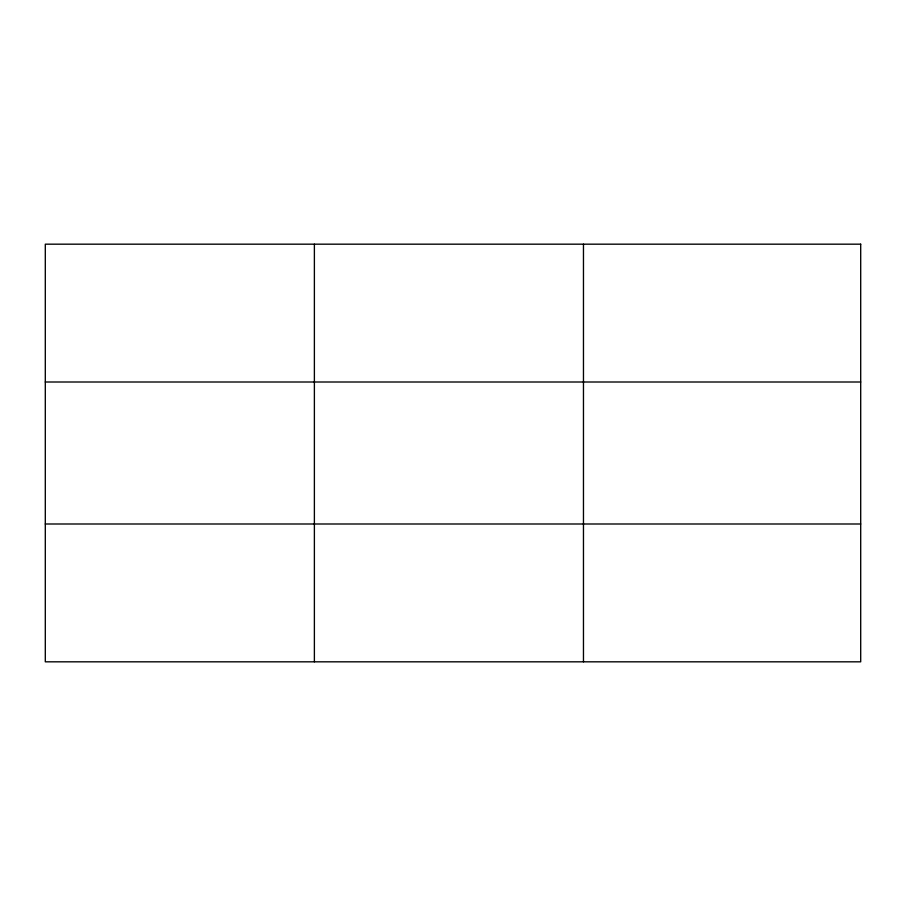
<?xml version="1.0" encoding="UTF-8"?>
<svg xmlns="http://www.w3.org/2000/svg" width="906" height="906" viewBox="0 0 906 906"><rect width="100%" height="100%" fill="white"/><g stroke="black" fill="none" stroke-linecap="round" stroke-linejoin="round"><path stroke-width="1.36" d="M314.382 244.178L314.382 661.822M583.464 244.178L583.464 661.822M45.3 382.004L860.7 382.004M45.3 523.996L860.7 523.996M860.7 244.178L860.7 661.822L45.3 661.822L45.3 244.178L860.7 244.178"/></g></svg>
